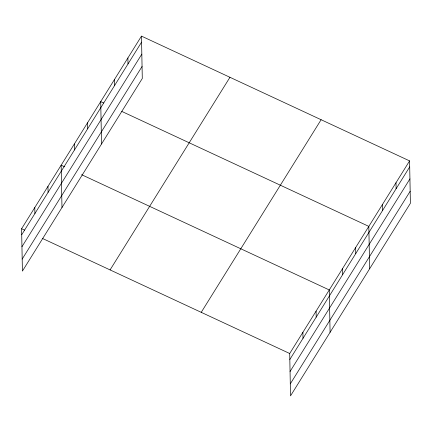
<?xml version="1.0" encoding="UTF-8"?>
<svg xmlns="http://www.w3.org/2000/svg" width="432" height="432" viewBox="0 0 432 432"><rect width="100%" height="100%" fill="white"/><g stroke="black" fill="none" stroke-linecap="round" stroke-linejoin="round"><path stroke-width="0.65" d="M141.48 36.121L142.29 78.489L22.415 271.102L21.6 228.739L141.48 36.121L409.585 160.898L410.4 203.261L290.52 395.879L289.71 353.511L409.585 160.898M21.713 234.733L141.593 42.12M21.946 246.737L141.826 54.119M22.183 259.103L142.063 66.485M110.074 269.914L229.954 77.296M201.231 312.336L321.111 119.723M289.823 359.51L409.703 166.892M290.056 371.509L409.93 178.897M290.293 383.875L410.168 191.263M103.729 103.01L100.721 101.612L101.531 143.975M121.786 111.413L368.825 226.384L369.641 268.753M64.773 166.855L61.16 165.175L61.976 207.538M81.626 174.701L329.27 289.948L330.08 332.316M21.6 228.739L24.608 230.137M42.665 238.54L289.71 353.511M395.998 182.725L396.117 188.725M382.412 204.557L382.531 210.551M355.639 247.574L355.757 253.568M342.452 268.763L342.571 274.757M316.084 311.137L316.197 317.131M302.897 332.327L303.01 338.321M127.894 57.953L128.007 63.947M114.307 79.78L114.421 85.779M87.534 122.801L87.647 128.795M74.347 143.986L74.461 149.985M47.974 186.365L48.087 192.359M34.787 207.549L34.9 213.548"/></g></svg>
